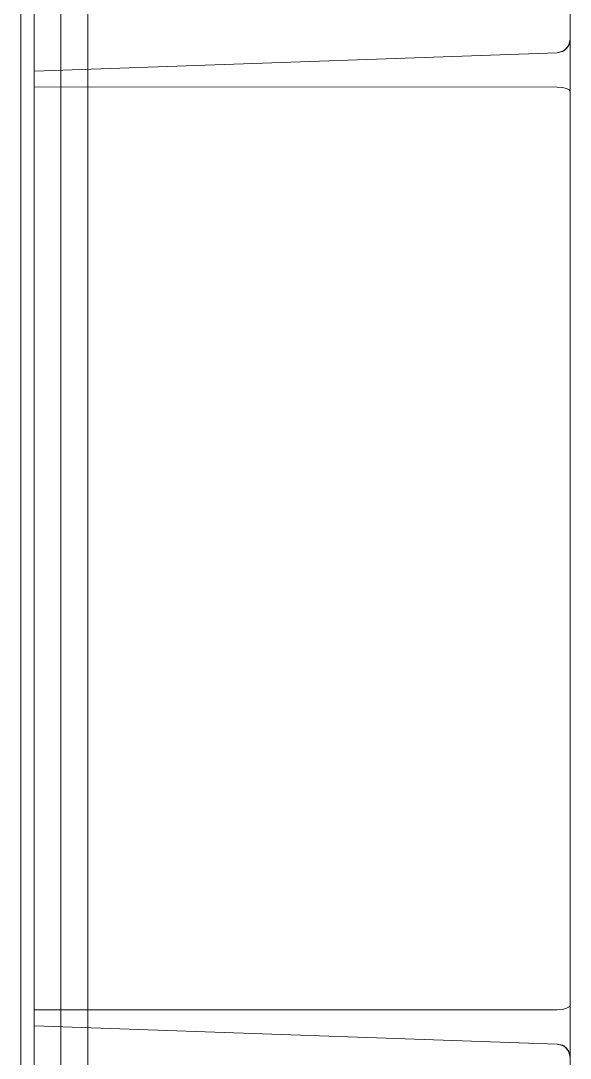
# Model space of a CAD drawing. Header units: millimetres. Extents: x 0 to 1729, y -270 to 583.
# Drawn here: x 1239.84 to 1260.34, y 291.99 to 330.68 of the extents above; entities that cross this region are included whole.
import ezdxf

# ---------------------------------------------------------------- set-up
doc = ezdxf.new("R2010")
doc.units = ezdxf.units.MM
doc.layers.add('OUTLINE', color=7, linetype='Continuous')

msp = doc.modelspace()

# ---------------------------------------------------------------- linework, layer by layer
at = {"layer": 'OUTLINE', "lineweight": 13}
for p, q in [((1260.34, 6), (1260.34, 422)), ((1260.34, 6), (1260.34, 422)), ((1260.34, 6), (1260.34, 422)), ((1260.34, 6), (1260.34, 422)), ((1239.84, 330.34), (1239.84, 338.609)), ((1239.84, 338.609), (1239.84, 330.34)), ((1239.84, 328.565), (1239.84, 338.211)), ((1239.84, 338.211), (1239.84, 328.565)), ((1241.34, 338.536), (1241.34, 328.854)), ((1241.34, 328.597), (1241.34, 338.25)), ((1241.34, 338.25), (1241.34, 328.597)), ((1241.34, 328.206), (1241.34, 336.543)), ((1239.84, 326.385), (1239.84, 336.205)), ((1239.84, 336.205), (1239.84, 326.385)), ((1242.34, 326.144), (1242.34, 335.669)), ((1242.34, 335.669), (1242.34, 326.144)), ((1240.34, 325.927), (1240.34, 335.451)), ((1240.34, 335.451), (1240.34, 325.927)), ((1240.34, 328.331), (1240.34, 334.669)), ((1240.34, 328.331), (1240.34, 334.669)), ((1240.34, 325.316), (1240.34, 334.466)), ((1240.34, 334.466), (1240.34, 325.316)), ((1241.34, 328.44), (1241.34, 334.56)), ((1242.34, 328.331), (1242.34, 334.669)), ((1242.34, 328.331), (1242.34, 334.669)), ((1242.34, 325.316), (1242.34, 334.466)), ((1242.34, 334.466), (1242.34, 325.316)), ((1240.34, 239.358), (1240.34, 333.642)), ((1240.34, 239.358), (1240.34, 333.642)), ((1241.34, 323.826), (1241.34, 333.762)), ((1239.84, 333.033), (1239.84, 326.906)), ((1239.84, 326.906), (1239.84, 333.033)), ((1240.34, 324.19), (1240.34, 332.757)), ((1240.34, 332.757), (1240.34, 324.19)), ((1242.34, 239.958), (1242.34, 333.042)), ((1242.34, 239.958), (1242.34, 333.042)), ((1242.34, 324.19), (1242.34, 332.757)), ((1242.34, 332.757), (1242.34, 324.19)), ((1241.34, 332.411), (1241.34, 323.939)), ((1239.84, 323.844), (1239.84, 332.279)), ((1239.84, 332.279), (1239.84, 323.844)), ((1241.34, 323.861), (1241.34, 332.303)), ((1241.34, 332.303), (1241.34, 323.861)), ((1239.84, 331.5), (1239.84, 325.393)), ((1239.84, 325.393), (1239.84, 331.5)), ((1240.34, 331.5), (1240.34, 324.653)), ((1240.34, 324.653), (1240.34, 331.5)), ((1241.34, 331.5), (1241.34, 325.385)), ((1241.34, 325.388), (1241.34, 331.5)), ((1241.34, 325.385), (1241.34, 331.5)), ((1242.34, 331.5), (1242.34, 324.653)), ((1242.34, 324.653), (1242.34, 331.5)), ((1239.84, 321.801), (1239.84, 330.34)), ((1239.84, 330.34), (1239.84, 321.801)), ((1260.276, 329.738), (1260.1, 329.556)), ((1260.1, 329.556), (1260.276, 329.738)), ((1260.276, 329.738), (1260.1, 329.556)), ((1260.1, 329.556), (1260.276, 329.738)), ((1260.276, 329.738), (1260.1, 329.556)), ((1260.1, 329.556), (1260.276, 329.738)), ((1260.276, 329.738), (1260.1, 329.556)), ((1260.1, 329.556), (1260.276, 329.738)), ((1260.276, 329.738), (1260.1, 329.556)), ((1260.1, 329.556), (1260.276, 329.738)), ((1260.304, 329.797), (1260.202, 329.638)), ((1260.202, 329.638), (1260.304, 329.797)), ((1260.304, 329.797), (1260.202, 329.638)), ((1260.202, 329.638), (1260.304, 329.797)), ((1260.304, 329.797), (1260.202, 329.638)), ((1260.202, 329.638), (1260.304, 329.797)), ((1260.304, 329.797), (1260.202, 329.638)), ((1260.202, 329.638), (1260.304, 329.797)), ((1260.304, 329.797), (1260.202, 329.638)), ((1260.202, 329.638), (1260.304, 329.797)), ((1260.304, 329.797), (1260.202, 329.638)), ((1260.202, 329.638), (1260.304, 329.797)), ((1260.304, 329.797), (1260.202, 329.638)), ((1260.202, 329.638), (1260.304, 329.797)), ((1260.304, 329.797), (1260.202, 329.638)), ((1260.202, 329.638), (1260.304, 329.797)), ((1260.304, 329.797), (1260.202, 329.638)), ((1260.202, 329.638), (1260.304, 329.797)), ((1260.276, 329.738), (1260.202, 329.638)), ((1260.202, 329.638), (1260.276, 329.738)), ((1260.276, 329.738), (1260.202, 329.638)), ((1260.202, 329.638), (1260.276, 329.738)), ((1260.276, 329.738), (1260.202, 329.638)), ((1260.202, 329.638), (1260.276, 329.738)), ((1260.276, 329.738), (1260.202, 329.638)), ((1260.202, 329.638), (1260.276, 329.738)), ((1260.276, 329.738), (1260.202, 329.638)), ((1260.202, 329.638), (1260.276, 329.738)), ((1260.34, 329.983), (1260.276, 329.738)), ((1260.276, 329.738), (1260.34, 329.983)), ((1260.34, 329.983), (1260.276, 329.738)), ((1260.276, 329.738), (1260.34, 329.983)), ((1260.34, 329.983), (1260.276, 329.738)), ((1260.276, 329.738), (1260.34, 329.983)), ((1260.34, 329.983), (1260.276, 329.738)), ((1260.276, 329.738), (1260.34, 329.983)), ((1260.34, 329.983), (1260.276, 329.738)), ((1260.276, 329.738), (1260.34, 329.983)), ((1260.276, 329.738), (1260.304, 329.797)), ((1260.304, 329.797), (1260.276, 329.738)), ((1260.276, 329.738), (1260.304, 329.797)), ((1260.304, 329.797), (1260.276, 329.738)), ((1260.276, 329.738), (1260.304, 329.797)), ((1260.304, 329.797), (1260.276, 329.738)), ((1260.276, 329.738), (1260.304, 329.797)), ((1260.304, 329.797), (1260.276, 329.738)), ((1260.276, 329.738), (1260.304, 329.797)), ((1260.304, 329.797), (1260.276, 329.738)), ((1260.34, 329.983), (1260.304, 329.797)), ((1260.304, 329.797), (1260.34, 329.983)), ((1260.34, 329.983), (1260.304, 329.797)), ((1260.304, 329.797), (1260.34, 329.983)), ((1260.34, 329.983), (1260.304, 329.797)), ((1260.304, 329.797), (1260.34, 329.983)), ((1260.34, 329.983), (1260.304, 329.797)), ((1260.304, 329.797), (1260.34, 329.983)), ((1260.34, 329.983), (1260.304, 329.797)), ((1260.304, 329.797), (1260.34, 329.983)), ((1260.34, 329.983), (1260.304, 329.797)), ((1260.304, 329.797), (1260.34, 329.983)), ((1260.34, 329.983), (1260.304, 329.797)), ((1260.304, 329.797), (1260.34, 329.983)), ((1260.34, 329.983), (1260.304, 329.797)), ((1260.304, 329.797), (1260.34, 329.983)), ((1260.34, 329.983), (1260.304, 329.797)), ((1260.304, 329.797), (1260.34, 329.983)), ((1260.34, 329.983), (1260.34, 329.487)), ((1260.34, 329.487), (1260.34, 329.983)), ((1260.34, 329.983), (1260.34, 329.487)), ((1260.34, 329.487), (1260.34, 329.983)), ((1260.34, 329.983), (1260.34, 329.487)), ((1260.34, 329.487), (1260.34, 329.983)), ((1260.34, 329.983), (1260.34, 329.487)), ((1260.34, 329.487), (1260.34, 329.983)), ((1260.34, 329.983), (1260.34, 329.487)), ((1260.34, 329.487), (1260.34, 329.983)), ((1260.34, 329.983), (1260.34, 329.487)), ((1260.34, 329.487), (1260.34, 329.983)), ((1260.34, 329.983), (1260.34, 329.487)), ((1260.34, 329.487), (1260.34, 329.983)), ((1260.34, 329.983), (1260.34, 329.487)), ((1260.34, 329.487), (1260.34, 329.983)), ((1260.34, 329.983), (1260.34, 329.487)), ((1260.34, 329.487), (1260.34, 329.983)), ((1259.857, 329.483), (1240.34, 328.802)), ((1240.34, 328.802), (1259.857, 329.483)), ((1259.857, 329.483), (1240.34, 328.802)), ((1240.34, 328.802), (1259.857, 329.483)), ((1259.857, 329.483), (1240.34, 328.802)), ((1240.34, 328.802), (1259.857, 329.483)), ((1259.857, 329.483), (1240.34, 328.802)), ((1240.34, 328.802), (1259.857, 329.483)), ((1259.857, 329.483), (1240.34, 328.802)), ((1240.34, 328.802), (1259.857, 329.483)), ((1259.857, 329.483), (1240.34, 328.802)), ((1240.34, 328.802), (1259.857, 329.483)), ((1259.857, 329.483), (1240.34, 328.802)), ((1240.34, 328.802), (1259.857, 329.483)), ((1259.857, 329.483), (1240.34, 328.802)), ((1240.34, 328.802), (1259.857, 329.483)), ((1259.857, 329.483), (1240.34, 328.802)), ((1240.34, 328.802), (1259.857, 329.483)), ((1260.1, 329.556), (1259.857, 329.483)), ((1259.857, 329.483), (1260.1, 329.556)), ((1260.1, 329.556), (1259.857, 329.483)), ((1259.857, 329.483), (1260.1, 329.556)), ((1260.1, 329.556), (1259.857, 329.483)), ((1259.857, 329.483), (1260.1, 329.556)), ((1260.1, 329.556), (1259.857, 329.483)), ((1259.857, 329.483), (1260.1, 329.556)), ((1260.1, 329.556), (1259.857, 329.483)), ((1259.857, 329.483), (1260.1, 329.556)), ((1260.047, 329.528), (1259.857, 329.483)), ((1259.857, 329.483), (1260.047, 329.528)), ((1260.047, 329.528), (1259.857, 329.483)), ((1259.857, 329.483), (1260.047, 329.528)), ((1260.047, 329.528), (1259.857, 329.483)), ((1259.857, 329.483), (1260.047, 329.528)), ((1260.047, 329.528), (1259.857, 329.483)), ((1259.857, 329.483), (1260.047, 329.528)), ((1260.047, 329.528), (1259.857, 329.483)), ((1259.857, 329.483), (1260.047, 329.528)), ((1260.047, 329.528), (1259.857, 329.483)), ((1259.857, 329.483), (1260.047, 329.528)), ((1260.047, 329.528), (1259.857, 329.483)), ((1259.857, 329.483), (1260.047, 329.528)), ((1260.047, 329.528), (1259.857, 329.483)), ((1259.857, 329.483), (1260.047, 329.528)), ((1260.047, 329.528), (1259.857, 329.483)), ((1259.857, 329.483), (1260.047, 329.528)), ((1260.202, 329.638), (1260.047, 329.528)), ((1260.047, 329.528), (1260.202, 329.638)), ((1260.202, 329.638), (1260.047, 329.528)), ((1260.047, 329.528), (1260.202, 329.638)), ((1260.202, 329.638), (1260.047, 329.528)), ((1260.047, 329.528), (1260.202, 329.638)), ((1260.202, 329.638), (1260.047, 329.528)), ((1260.047, 329.528), (1260.202, 329.638)), ((1260.202, 329.638), (1260.047, 329.528)), ((1260.047, 329.528), (1260.202, 329.638)), ((1260.202, 329.638), (1260.047, 329.528)), ((1260.047, 329.528), (1260.202, 329.638)), ((1260.202, 329.638), (1260.047, 329.528)), ((1260.047, 329.528), (1260.202, 329.638)), ((1260.202, 329.638), (1260.047, 329.528)), ((1260.047, 329.528), (1260.202, 329.638)), ((1260.202, 329.638), (1260.047, 329.528)), ((1260.047, 329.528), (1260.202, 329.638)), ((1260.1, 329.556), (1260.047, 329.528)), ((1260.047, 329.528), (1260.1, 329.556)), ((1260.1, 329.556), (1260.047, 329.528)), ((1260.047, 329.528), (1260.1, 329.556)), ((1260.1, 329.556), (1260.047, 329.528)), ((1260.047, 329.528), (1260.1, 329.556)), ((1260.1, 329.556), (1260.047, 329.528)), ((1260.047, 329.528), (1260.1, 329.556)), ((1260.1, 329.556), (1260.047, 329.528)), ((1260.047, 329.528), (1260.1, 329.556)), ((1260.1, 329.556), (1260.202, 329.638)), ((1260.202, 329.638), (1260.1, 329.556)), ((1260.1, 329.556), (1260.202, 329.638)), ((1260.202, 329.638), (1260.1, 329.556)), ((1260.1, 329.556), (1260.202, 329.638)), ((1260.202, 329.638), (1260.1, 329.556)), ((1260.1, 329.556), (1260.202, 329.638)), ((1260.202, 329.638), (1260.1, 329.556)), ((1260.1, 329.556), (1260.202, 329.638)), ((1260.202, 329.638), (1260.1, 329.556)), ((1260.34, 329.487), (1260.34, 328.732)), ((1260.34, 328.732), (1260.34, 329.487)), ((1260.34, 329.487), (1260.34, 328.732)), ((1260.34, 328.732), (1260.34, 329.487)), ((1260.34, 329.487), (1260.34, 328.732)), ((1260.34, 328.732), (1260.34, 329.487)), ((1260.34, 329.487), (1260.34, 328.732)), ((1260.34, 328.732), (1260.34, 329.487)), ((1260.34, 329.487), (1260.34, 328.732)), ((1260.34, 328.732), (1260.34, 329.487)), ((1260.34, 329.487), (1260.34, 328.732)), ((1260.34, 328.732), (1260.34, 329.487)), ((1260.34, 329.487), (1260.34, 328.732)), ((1260.34, 328.732), (1260.34, 329.487)), ((1260.34, 329.487), (1260.34, 328.732)), ((1260.34, 328.732), (1260.34, 329.487)), ((1260.34, 329.487), (1260.34, 328.732)), ((1260.34, 328.732), (1260.34, 329.487)), ((1239.84, 318.459), (1239.84, 328.565)), ((1239.84, 328.565), (1239.84, 318.459)), ((1240.34, 328.668), (1240.34, 328.802)), ((1240.34, 328.802), (1240.34, 328.802)), ((1240.34, 328.802), (1240.34, 328.586)), ((1240.34, 328.586), (1240.34, 328.802)), ((1240.34, 328.802), (1240.34, 328.802)), ((1240.34, 328.802), (1240.34, 328.668)), ((1240.34, 328.668), (1240.34, 328.802)), ((1240.34, 328.802), (1240.34, 328.802)), ((1240.34, 328.802), (1240.34, 328.586)), ((1240.34, 328.586), (1240.34, 328.802)), ((1240.34, 328.802), (1240.34, 328.802)), ((1240.34, 328.802), (1240.34, 328.586)), ((1240.34, 328.586), (1240.34, 328.802)), ((1240.34, 328.802), (1240.34, 328.802)), ((1240.34, 328.802), (1240.34, 328.586)), ((1240.34, 328.586), (1240.34, 328.802)), ((1240.34, 328.802), (1240.34, 328.802)), ((1240.34, 328.802), (1240.34, 328.668)), ((1240.34, 328.668), (1240.34, 328.802)), ((1240.34, 328.802), (1240.34, 328.802)), ((1240.34, 328.802), (1240.34, 328.586)), ((1240.34, 328.586), (1240.34, 328.802)), ((1240.34, 328.802), (1240.34, 328.802)), ((1240.34, 328.802), (1240.34, 328.668)), ((1240.34, 328.668), (1240.34, 328.802)), ((1240.34, 328.802), (1240.34, 328.802)), ((1240.34, 328.802), (1240.34, 328.586)), ((1240.34, 328.586), (1240.34, 328.802)), ((1240.34, 328.802), (1240.34, 328.802)), ((1240.34, 328.802), (1240.34, 328.586)), ((1240.34, 328.586), (1240.34, 328.802)), ((1240.34, 328.802), (1240.34, 328.802)), ((1240.34, 328.802), (1240.34, 328.586)), ((1240.34, 328.586), (1240.34, 328.802)), ((1240.34, 328.802), (1240.34, 328.802)), ((1240.34, 328.802), (1240.34, 328.668)), ((1240.34, 328.668), (1240.34, 328.802)), ((1240.34, 328.802), (1240.34, 328.802)), ((1240.34, 328.802), (1240.34, 328.586)), ((1240.34, 328.586), (1240.34, 328.802)), ((1240.34, 328.802), (1240.34, 328.802)), ((1240.34, 328.802), (1240.34, 328.668)), ((1240.34, 328.304), (1240.34, 328.668)), ((1240.34, 328.668), (1240.34, 328.304)), ((1240.34, 328.304), (1240.34, 328.668)), ((1240.34, 328.668), (1240.34, 328.304)), ((1240.34, 328.304), (1240.34, 328.668)), ((1240.34, 328.668), (1240.34, 328.304)), ((1240.34, 328.304), (1240.34, 328.668)), ((1240.34, 328.668), (1240.34, 328.304)), ((1240.34, 328.304), (1240.34, 328.668)), ((1240.34, 328.668), (1240.34, 328.304)), ((1240.34, 328.586), (1240.34, 328.389)), ((1240.34, 328.389), (1240.34, 328.586)), ((1240.34, 328.586), (1240.34, 328.389)), ((1240.34, 328.389), (1240.34, 328.586)), ((1240.34, 328.586), (1240.34, 328.389)), ((1240.34, 328.389), (1240.34, 328.586)), ((1240.34, 328.586), (1240.34, 328.389)), ((1240.34, 328.389), (1240.34, 328.586)), ((1240.34, 328.586), (1240.34, 328.389)), ((1240.34, 328.389), (1240.34, 328.586)), ((1240.34, 328.586), (1240.34, 328.389)), ((1240.34, 328.389), (1240.34, 328.586)), ((1240.34, 328.586), (1240.34, 328.389)), ((1240.34, 328.389), (1240.34, 328.586)), ((1240.34, 328.586), (1240.34, 328.389)), ((1240.34, 328.389), (1240.34, 328.586)), ((1240.34, 328.586), (1240.34, 328.389)), ((1240.34, 328.389), (1240.34, 328.586)), ((1241.34, 328.854), (1241.34, 318.693)), ((1241.34, 318.483), (1241.34, 328.597)), ((1241.34, 328.597), (1241.34, 318.483)), ((1260.34, 328.732), (1260.34, 328.215)), ((1260.34, 328.215), (1260.34, 328.732)), ((1260.34, 328.732), (1260.34, 328.215)), ((1260.34, 328.215), (1260.34, 328.732)), ((1260.34, 328.732), (1260.34, 328.215)), ((1260.34, 328.215), (1260.34, 328.732)), ((1260.34, 328.732), (1260.34, 328.215)), ((1260.34, 328.215), (1260.34, 328.732)), ((1260.34, 328.732), (1260.34, 328.215)), ((1260.34, 328.215), (1260.34, 328.732)), ((1260.34, 328.732), (1260.34, 328.215)), ((1260.34, 328.215), (1260.34, 328.732)), ((1260.34, 328.732), (1260.34, 328.215)), ((1260.34, 328.215), (1260.34, 328.732)), ((1260.34, 328.732), (1260.34, 328.215)), ((1260.34, 328.215), (1260.34, 328.732)), ((1260.34, 328.732), (1260.34, 328.215)), ((1260.34, 328.215), (1260.34, 328.732)), ((1240.34, 328.389), (1240.34, 328.212)), ((1240.34, 328.212), (1240.34, 328.389)), ((1240.34, 328.389), (1240.34, 328.212)), ((1240.34, 328.212), (1240.34, 328.389)), ((1240.34, 328.389), (1240.34, 328.212)), ((1240.34, 328.212), (1240.34, 328.389)), ((1240.34, 328.389), (1240.34, 328.212)), ((1240.34, 328.212), (1240.34, 328.389)), ((1240.34, 328.389), (1240.34, 328.212)), ((1240.34, 328.212), (1240.34, 328.389)), ((1240.34, 328.389), (1240.34, 328.212)), ((1240.34, 328.212), (1240.34, 328.389)), ((1240.34, 328.389), (1240.34, 328.212)), ((1240.34, 328.212), (1240.34, 328.389)), ((1240.34, 328.389), (1240.34, 328.212)), ((1240.34, 328.212), (1240.34, 328.389)), ((1240.34, 328.389), (1240.34, 328.212)), ((1240.34, 328.212), (1240.34, 328.389)), ((1240.34, 328.331), (1240.34, 322.036)), ((1240.34, 322.036), (1240.34, 328.331)), ((1240.34, 327.806), (1240.34, 328.304)), ((1240.34, 328.304), (1240.34, 327.806)), ((1240.34, 327.806), (1240.34, 328.304)), ((1240.34, 328.304), (1240.34, 327.806)), ((1240.34, 327.806), (1240.34, 328.304)), ((1240.34, 328.304), (1240.34, 327.806)), ((1240.34, 327.806), (1240.34, 328.304)), ((1240.34, 328.304), (1240.34, 327.806)), ((1240.34, 327.806), (1240.34, 328.304)), ((1240.34, 328.304), (1240.34, 327.806)), ((1240.34, 293.788), (1240.34, 328.212)), ((1240.34, 328.212), (1259.857, 328.207)), ((1259.857, 328.207), (1240.34, 328.212)), ((1240.34, 293.788), (1240.34, 328.212)), ((1240.34, 293.788), (1240.34, 328.212)), ((1240.34, 328.212), (1259.857, 328.207)), ((1259.857, 328.207), (1240.34, 328.212)), ((1240.34, 293.788), (1240.34, 328.212)), ((1240.34, 293.788), (1240.34, 328.212)), ((1240.34, 328.212), (1259.857, 328.207)), ((1259.857, 328.207), (1240.34, 328.212)), ((1240.34, 293.788), (1240.34, 328.212)), ((1240.34, 293.788), (1240.34, 328.212)), ((1240.34, 328.212), (1259.857, 328.207)), ((1259.857, 328.207), (1240.34, 328.212)), ((1240.34, 293.788), (1240.34, 328.212)), ((1240.34, 293.788), (1240.34, 328.212)), ((1240.34, 328.212), (1259.857, 328.207)), ((1259.857, 328.207), (1240.34, 328.212)), ((1240.34, 293.788), (1240.34, 328.212)), ((1240.34, 293.788), (1240.34, 328.212)), ((1240.34, 328.212), (1259.857, 328.207)), ((1259.857, 328.207), (1240.34, 328.212)), ((1240.34, 293.788), (1240.34, 328.212)), ((1240.34, 293.788), (1240.34, 328.212)), ((1240.34, 328.212), (1259.857, 328.207)), ((1259.857, 328.207), (1240.34, 328.212)), ((1240.34, 293.788), (1240.34, 328.212)), ((1240.34, 293.788), (1240.34, 328.212)), ((1240.34, 328.212), (1259.857, 328.207)), ((1259.857, 328.207), (1240.34, 328.212)), ((1240.34, 293.788), (1240.34, 328.212)), ((1240.34, 293.788), (1240.34, 328.212)), ((1240.34, 328.212), (1259.857, 328.207)), ((1259.857, 328.207), (1240.34, 328.212)), ((1240.34, 293.788), (1240.34, 328.212)), ((1241.34, 328.44), (1241.34, 322.354)), ((1241.34, 319.623), (1241.34, 328.206)), ((1242.34, 328.331), (1242.34, 322.036)), ((1242.34, 322.036), (1242.34, 328.331)), ((1259.857, 328.207), (1260.047, 328.191)), ((1260.047, 328.191), (1259.857, 328.207)), ((1259.857, 328.207), (1260.047, 328.191)), ((1260.047, 328.191), (1259.857, 328.207)), ((1259.857, 328.207), (1260.047, 328.191)), ((1260.047, 328.191), (1259.857, 328.207)), ((1259.857, 328.207), (1260.047, 328.191)), ((1260.047, 328.191), (1259.857, 328.207)), ((1259.857, 328.207), (1260.047, 328.191)), ((1260.047, 328.191), (1259.857, 328.207)), ((1259.857, 328.207), (1260.047, 328.191)), ((1260.047, 328.191), (1259.857, 328.207)), ((1259.857, 328.207), (1260.047, 328.191)), ((1260.047, 328.191), (1259.857, 328.207)), ((1259.857, 328.207), (1260.047, 328.191)), ((1260.047, 328.191), (1259.857, 328.207)), ((1259.857, 328.207), (1260.047, 328.191)), ((1260.047, 328.191), (1259.857, 328.207)), ((1260.047, 328.191), (1260.202, 328.151)), ((1260.202, 328.151), (1260.047, 328.191)), ((1260.047, 328.191), (1260.202, 328.151)), ((1260.202, 328.151), (1260.047, 328.191)), ((1260.047, 328.191), (1260.202, 328.151)), ((1260.202, 328.151), (1260.047, 328.191)), ((1260.047, 328.191), (1260.202, 328.151)), ((1260.202, 328.151), (1260.047, 328.191)), ((1260.047, 328.191), (1260.202, 328.151)), ((1260.202, 328.151), (1260.047, 328.191)), ((1260.047, 328.191), (1260.202, 328.151)), ((1260.202, 328.151), (1260.047, 328.191)), ((1260.047, 328.191), (1260.202, 328.151)), ((1260.202, 328.151), (1260.047, 328.191)), ((1260.047, 328.191), (1260.202, 328.151)), ((1260.202, 328.151), (1260.047, 328.191)), ((1260.047, 328.191), (1260.202, 328.151)), ((1260.202, 328.151), (1260.047, 328.191)), ((1260.202, 328.151), (1260.304, 328.1)), ((1260.304, 328.1), (1260.202, 328.151)), ((1260.202, 328.151), (1260.304, 328.1)), ((1260.304, 328.1), (1260.202, 328.151)), ((1260.202, 328.151), (1260.304, 328.1)), ((1260.304, 328.1), (1260.202, 328.151)), ((1260.202, 328.151), (1260.304, 328.1)), ((1260.304, 328.1), (1260.202, 328.151)), ((1260.202, 328.151), (1260.304, 328.1)), ((1260.304, 328.1), (1260.202, 328.151)), ((1260.202, 328.151), (1260.304, 328.1)), ((1260.304, 328.1), (1260.202, 328.151)), ((1260.202, 328.151), (1260.304, 328.1)), ((1260.304, 328.1), (1260.202, 328.151)), ((1260.202, 328.151), (1260.304, 328.1)), ((1260.304, 328.1), (1260.202, 328.151)), ((1260.202, 328.151), (1260.304, 328.1)), ((1260.304, 328.1), (1260.202, 328.151)), ((1260.34, 328.215), (1260.34, 328.054)), ((1260.34, 328.054), (1260.34, 328.215)), ((1260.34, 328.215), (1260.34, 328.054)), ((1260.34, 328.054), (1260.34, 328.215)), ((1260.34, 328.215), (1260.34, 328.054)), ((1260.34, 328.054), (1260.34, 328.215)), ((1260.34, 328.215), (1260.34, 328.054)), ((1260.34, 328.054), (1260.34, 328.215)), ((1260.34, 328.215), (1260.34, 328.054)), ((1260.34, 328.054), (1260.34, 328.215)), ((1260.34, 328.215), (1260.34, 328.054)), ((1260.34, 328.054), (1260.34, 328.215)), ((1260.34, 328.215), (1260.34, 328.054)), ((1260.34, 328.054), (1260.34, 328.215)), ((1260.34, 328.215), (1260.34, 328.054)), ((1260.34, 328.054), (1260.34, 328.215)), ((1260.34, 328.215), (1260.34, 328.054)), ((1260.34, 328.054), (1260.34, 328.215)), ((1240.34, 294.194), (1240.34, 327.806)), ((1240.34, 294.194), (1240.34, 327.806)), ((1240.34, 294.194), (1240.34, 327.806)), ((1240.34, 294.194), (1240.34, 327.806)), ((1240.34, 294.194), (1240.34, 327.806)), ((1240.34, 294.194), (1240.34, 327.806)), ((1240.34, 294.194), (1240.34, 327.806)), ((1240.34, 294.194), (1240.34, 327.806)), ((1240.34, 294.194), (1240.34, 327.806)), ((1240.34, 294.194), (1240.34, 327.806)), ((1260.304, 328.1), (1260.34, 328.054)), ((1260.34, 328.054), (1260.304, 328.1)), ((1260.304, 328.1), (1260.34, 328.054)), ((1260.34, 328.054), (1260.304, 328.1)), ((1260.304, 328.1), (1260.34, 328.054)), ((1260.34, 328.054), (1260.304, 328.1)), ((1260.304, 328.1), (1260.34, 328.054)), ((1260.34, 328.054), (1260.304, 328.1)), ((1260.304, 328.1), (1260.34, 328.054)), ((1260.34, 328.054), (1260.304, 328.1)), ((1260.304, 328.1), (1260.34, 328.054)), ((1260.34, 328.054), (1260.304, 328.1)), ((1260.304, 328.1), (1260.34, 328.054)), ((1260.34, 328.054), (1260.304, 328.1)), ((1260.304, 328.1), (1260.34, 328.054)), ((1260.34, 328.054), (1260.304, 328.1)), ((1260.304, 328.1), (1260.34, 328.054)), ((1260.34, 328.054), (1260.304, 328.1)), ((1239.84, 326.906), (1239.84, 320.831)), ((1239.84, 320.831), (1239.84, 326.906)), ((1239.84, 316.114), (1239.84, 326.385)), ((1239.84, 326.385), (1239.84, 316.114)), ((1240.34, 315.951), (1240.34, 325.927)), ((1240.34, 325.927), (1240.34, 315.951)), ((1242.34, 316.166), (1242.34, 326.144)), ((1242.34, 326.144), (1242.34, 316.166)), ((1239.84, 325.393), (1239.84, 319.354)), ((1239.84, 319.354), (1239.84, 325.393)), ((1240.34, 315.96), (1240.34, 325.316)), ((1240.34, 325.316), (1240.34, 315.96)), ((1241.34, 319.346), (1241.34, 325.388)), ((1241.34, 325.385), (1241.34, 319.337)), ((1241.34, 319.337), (1241.34, 325.385)), ((1242.34, 315.96), (1242.34, 325.316)), ((1242.34, 325.316), (1242.34, 315.96)), ((1240.34, 324.653), (1240.34, 317.882)), ((1240.34, 317.882), (1240.34, 324.653)), ((1242.34, 324.653), (1242.34, 317.882)), ((1242.34, 317.882), (1242.34, 324.653)), ((1240.34, 315.401), (1240.34, 324.19)), ((1240.34, 324.19), (1240.34, 315.401)), ((1241.34, 323.939), (1241.34, 315.269)), ((1241.34, 315.228), (1241.34, 323.861)), ((1241.34, 323.861), (1241.34, 315.228)), ((1242.34, 315.401), (1242.34, 324.19)), ((1242.34, 324.19), (1242.34, 315.401)), ((1239.84, 315.22), (1239.84, 323.844)), ((1239.84, 323.844), (1239.84, 315.22)), ((1241.34, 313.468), (1241.34, 323.826)), ((1241.34, 322.354), (1241.34, 316.372)), ((1240.34, 322.036), (1240.34, 315.869)), ((1240.34, 315.869), (1240.34, 322.036)), ((1242.34, 322.036), (1242.34, 315.869)), ((1242.34, 315.869), (1242.34, 322.036)), ((1239.84, 313.089), (1239.84, 321.801)), ((1239.84, 321.801), (1239.84, 313.089)), ((1239.84, 320.831), (1239.84, 314.878)), ((1239.84, 314.878), (1239.84, 320.831)), ((1241.34, 310.891), (1241.34, 319.623)), ((1239.84, 319.354), (1239.84, 313.447)), ((1239.84, 313.447), (1239.84, 319.354)), ((1241.34, 313.441), (1241.34, 319.346)), ((1241.34, 319.337), (1241.34, 313.423)), ((1241.34, 313.423), (1241.34, 319.337)), ((1239.84, 308.003), (1239.84, 318.459)), ((1239.84, 318.459), (1239.84, 308.003)), ((1241.34, 318.693), (1241.34, 308.167)), ((1241.34, 308.019), (1241.34, 318.483)), ((1241.34, 318.483), (1241.34, 308.019)), ((1240.34, 317.882), (1240.34, 311.259)), ((1240.34, 311.259), (1240.34, 317.882)), ((1242.34, 317.882), (1242.34, 311.259)), ((1242.34, 311.259), (1242.34, 317.882)), ((1241.34, 316.372), (1241.34, 310.561)), ((1242.34, 305.847), (1242.34, 316.166)), ((1242.34, 316.166), (1242.34, 305.847)), ((1239.84, 305.507), (1239.84, 316.114)), ((1239.84, 316.114), (1239.84, 305.507)), ((1240.34, 306.5), (1240.34, 315.96)), ((1240.34, 315.96), (1240.34, 306.5)), ((1240.34, 305.64), (1240.34, 315.951)), ((1240.34, 315.951), (1240.34, 305.64)), ((1240.34, 315.869), (1240.34, 309.914)), ((1240.34, 309.914), (1240.34, 315.869)), ((1242.34, 306.5), (1242.34, 315.96)), ((1242.34, 315.96), (1242.34, 306.5)), ((1242.34, 315.869), (1242.34, 309.914)), ((1242.34, 309.914), (1242.34, 315.869)), ((1240.34, 306.5), (1240.34, 315.401)), ((1240.34, 315.401), (1240.34, 306.5)), ((1242.34, 306.5), (1242.34, 315.401)), ((1242.34, 315.401), (1242.34, 306.5)), ((1239.84, 306.5), (1239.84, 315.22)), ((1239.84, 315.22), (1239.84, 306.5)), ((1241.34, 315.269), (1241.34, 306.5)), ((1241.34, 306.5), (1241.34, 315.228)), ((1241.34, 315.228), (1241.34, 306.5)), ((1239.84, 314.878), (1239.84, 309.112)), ((1239.84, 309.112), (1239.84, 314.878)), ((1239.84, 313.447), (1239.84, 307.738)), ((1239.84, 307.738), (1239.84, 313.447)), ((1241.34, 302.804), (1241.34, 313.468)), ((1241.34, 307.74), (1241.34, 313.441)), ((1241.34, 313.423), (1241.34, 307.706)), ((1241.34, 307.706), (1241.34, 313.423)), ((1239.84, 304.302), (1239.84, 313.089)), ((1239.84, 313.089), (1239.84, 304.302)), ((1240.34, 311.259), (1240.34, 304.859)), ((1240.34, 304.859), (1240.34, 311.259)), ((1242.34, 311.259), (1242.34, 304.859)), ((1242.34, 304.859), (1242.34, 311.259)), ((1241.34, 302.109), (1241.34, 310.891)), ((1241.34, 310.561), (1241.34, 304.987)), ((1240.34, 309.914), (1240.34, 304.25)), ((1240.34, 304.25), (1240.34, 309.914)), ((1242.34, 309.914), (1242.34, 304.25)), ((1242.34, 304.25), (1242.34, 309.914)), ((1239.84, 309.112), (1239.84, 303.6)), ((1239.84, 303.6), (1239.84, 309.112)), ((1239.84, 297.31), (1239.84, 308.003)), ((1239.84, 308.003), (1239.84, 297.31)), ((1241.34, 308.167), (1241.34, 297.395)), ((1241.34, 297.319), (1241.34, 308.019)), ((1241.34, 308.019), (1241.34, 297.319)), ((1239.84, 307.738), (1239.84, 302.289)), ((1239.84, 302.289), (1239.84, 307.738)), ((1241.34, 302.309), (1241.34, 307.74)), ((1241.34, 307.706), (1241.34, 302.25)), ((1241.34, 302.25), (1241.34, 307.706)), ((1239.84, 306.5), (1239.84, 297.78)), ((1239.84, 297.78), (1239.84, 306.5)), ((1240.34, 306.5), (1240.34, 297.04)), ((1240.34, 306.5), (1240.34, 297.599)), ((1240.34, 297.599), (1240.34, 306.5)), ((1240.34, 297.04), (1240.34, 306.5)), ((1241.34, 306.5), (1241.34, 297.772)), ((1241.34, 297.731), (1241.34, 306.5)), ((1241.34, 297.772), (1241.34, 306.5)), ((1242.34, 306.5), (1242.34, 297.04)), ((1242.34, 306.5), (1242.34, 297.599)), ((1242.34, 297.599), (1242.34, 306.5)), ((1242.34, 297.04), (1242.34, 306.5)), ((1242.34, 295.307), (1242.34, 305.847)), ((1242.34, 305.847), (1242.34, 295.307)), ((1239.84, 294.684), (1239.84, 305.507)), ((1239.84, 305.507), (1239.84, 294.684)), ((1240.34, 295.109), (1240.34, 305.64)), ((1240.34, 305.64), (1240.34, 295.109)), ((1241.34, 304.987), (1241.34, 299.714)), ((1240.34, 304.859), (1240.34, 298.75)), ((1240.34, 298.75), (1240.34, 304.859)), ((1242.34, 304.859), (1242.34, 298.75)), ((1242.34, 298.75), (1242.34, 304.859)), ((1239.84, 304.302), (1239.84, 295.54)), ((1239.84, 295.54), (1239.84, 304.302)), ((1240.34, 304.25), (1240.34, 298.955)), ((1240.34, 298.955), (1240.34, 304.25)), ((1242.34, 304.25), (1242.34, 298.955)), ((1242.34, 298.955), (1242.34, 304.25)), ((1239.84, 303.6), (1239.84, 298.405)), ((1239.84, 298.405), (1239.84, 303.6)), ((1241.34, 291.955), (1241.34, 302.804)), ((1239.84, 302.289), (1239.84, 297.161)), ((1239.84, 297.161), (1239.84, 302.289)), ((1241.34, 297.209), (1241.34, 302.309)), ((1241.34, 302.25), (1241.34, 297.115)), ((1241.34, 297.115), (1241.34, 302.25)), ((1241.34, 302.109), (1241.34, 293.377)), ((1241.34, 299.714), (1241.34, 294.801)), ((1240.34, 298.955), (1240.34, 294.1)), ((1240.34, 294.1), (1240.34, 298.955)), ((1240.34, 298.75), (1240.34, 293)), ((1240.34, 293), (1240.34, 298.75)), ((1242.34, 298.955), (1242.34, 294.1)), ((1242.34, 294.1), (1242.34, 298.955)), ((1242.34, 298.75), (1242.34, 293)), ((1242.34, 293), (1242.34, 298.75)), ((1239.84, 298.405), (1239.84, 293.584)), ((1239.84, 293.584), (1239.84, 298.405)), ((1239.84, 297.78), (1239.84, 289.156)), ((1239.84, 289.156), (1239.84, 297.78)), ((1240.34, 297.599), (1240.34, 288.81)), ((1240.34, 288.81), (1240.34, 297.599)), ((1241.34, 297.772), (1241.34, 289.139)), ((1241.34, 289.139), (1241.34, 297.772)), ((1241.34, 289.061), (1241.34, 297.731)), ((1242.34, 297.599), (1242.34, 288.81)), ((1242.34, 288.81), (1242.34, 297.599)), ((1239.84, 286.5), (1239.84, 297.31)), ((1239.84, 297.31), (1239.84, 286.5)), ((1239.84, 297.161), (1239.84, 292.408)), ((1239.84, 292.408), (1239.84, 297.161)), ((1241.34, 297.395), (1241.34, 286.5)), ((1241.34, 286.5), (1241.34, 297.319)), ((1241.34, 297.319), (1241.34, 286.5)), ((1241.34, 292.497), (1241.34, 297.209)), ((1240.34, 297.04), (1240.34, 287.684)), ((1240.34, 287.684), (1240.34, 297.04)), ((1241.34, 297.115), (1241.34, 292.356)), ((1241.34, 292.356), (1241.34, 297.115)), ((1242.34, 297.04), (1242.34, 287.684)), ((1242.34, 287.684), (1242.34, 297.04)), ((1239.84, 295.54), (1239.84, 286.902)), ((1239.84, 286.902), (1239.84, 295.54)), ((1242.34, 284.667), (1242.34, 295.307)), ((1242.34, 295.307), (1242.34, 284.667)), ((1240.34, 284.48), (1240.34, 295.109)), ((1240.34, 295.109), (1240.34, 284.48)), ((1239.84, 283.769), (1239.84, 294.684)), ((1239.84, 294.684), (1239.84, 283.769)), ((1241.34, 294.801), (1241.34, 290.304)), ((1240.34, 294.194), (1240.34, 293.696)), ((1240.34, 293.696), (1240.34, 294.194)), ((1240.34, 294.194), (1240.34, 293.696)), ((1240.34, 293.696), (1240.34, 294.194)), ((1240.34, 294.194), (1240.34, 293.696)), ((1240.34, 293.696), (1240.34, 294.194)), ((1240.34, 294.194), (1240.34, 293.696)), ((1240.34, 293.696), (1240.34, 294.194)), ((1240.34, 294.194), (1240.34, 293.696)), ((1240.34, 293.696), (1240.34, 294.194)), ((1240.34, 294.1), (1240.34, 289.751)), ((1240.34, 289.751), (1240.34, 294.1)), ((1242.34, 294.1), (1242.34, 289.751)), ((1242.34, 289.751), (1242.34, 294.1)), ((1240.34, 293.788), (1259.857, 293.793)), ((1259.857, 293.793), (1240.34, 293.788)), ((1240.34, 293.788), (1259.857, 293.793)), ((1259.857, 293.793), (1240.34, 293.788)), ((1240.34, 293.788), (1259.857, 293.793)), ((1259.857, 293.793), (1240.34, 293.788)), ((1240.34, 293.788), (1259.857, 293.793)), ((1259.857, 293.793), (1240.34, 293.788)), ((1240.34, 293.788), (1259.857, 293.793)), ((1259.857, 293.793), (1240.34, 293.788)), ((1240.34, 293.788), (1259.857, 293.793)), ((1259.857, 293.793), (1240.34, 293.788)), ((1240.34, 293.788), (1259.857, 293.793)), ((1259.857, 293.793), (1240.34, 293.788)), ((1240.34, 293.788), (1259.857, 293.793)), ((1259.857, 293.793), (1240.34, 293.788)), ((1240.34, 293.788), (1259.857, 293.793)), ((1259.857, 293.793), (1240.34, 293.788)), ((1240.34, 293.611), (1240.34, 293.788)), ((1240.34, 293.788), (1240.34, 293.611)), ((1240.34, 293.611), (1240.34, 293.788)), ((1240.34, 293.788), (1240.34, 293.611)), ((1240.34, 293.611), (1240.34, 293.788)), ((1240.34, 293.788), (1240.34, 293.611)), ((1240.34, 293.611), (1240.34, 293.788)), ((1240.34, 293.788), (1240.34, 293.611)), ((1240.34, 293.611), (1240.34, 293.788)), ((1240.34, 293.788), (1240.34, 293.611)), ((1240.34, 293.611), (1240.34, 293.788)), ((1240.34, 293.788), (1240.34, 293.611)), ((1240.34, 293.611), (1240.34, 293.788)), ((1240.34, 293.788), (1240.34, 293.611)), ((1240.34, 293.611), (1240.34, 293.788)), ((1240.34, 293.788), (1240.34, 293.611)), ((1240.34, 293.611), (1240.34, 293.788)), ((1240.34, 293.788), (1240.34, 293.611)), ((1240.34, 293.696), (1240.34, 293.332)), ((1240.34, 293.332), (1240.34, 293.696)), ((1240.34, 293.696), (1240.34, 293.332)), ((1240.34, 293.332), (1240.34, 293.696)), ((1240.34, 293.696), (1240.34, 293.332)), ((1240.34, 293.332), (1240.34, 293.696)), ((1240.34, 293.696), (1240.34, 293.332)), ((1240.34, 293.332), (1240.34, 293.696)), ((1240.34, 293.696), (1240.34, 293.332)), ((1240.34, 293.332), (1240.34, 293.696)), ((1259.857, 293.793), (1260.047, 293.809)), ((1260.047, 293.809), (1259.857, 293.793)), ((1259.857, 293.793), (1260.047, 293.809)), ((1260.047, 293.809), (1259.857, 293.793)), ((1259.857, 293.793), (1260.047, 293.809)), ((1260.047, 293.809), (1259.857, 293.793)), ((1259.857, 293.793), (1260.047, 293.809)), ((1260.047, 293.809), (1259.857, 293.793)), ((1259.857, 293.793), (1260.047, 293.809)), ((1260.047, 293.809), (1259.857, 293.793)), ((1259.857, 293.793), (1260.047, 293.809)), ((1260.047, 293.809), (1259.857, 293.793)), ((1259.857, 293.793), (1260.047, 293.809)), ((1260.047, 293.809), (1259.857, 293.793)), ((1259.857, 293.793), (1260.047, 293.809)), ((1260.047, 293.809), (1259.857, 293.793)), ((1259.857, 293.793), (1260.047, 293.809)), ((1260.047, 293.809), (1259.857, 293.793)), ((1260.047, 293.809), (1260.202, 293.849)), ((1260.202, 293.849), (1260.047, 293.809)), ((1260.047, 293.809), (1260.202, 293.849)), ((1260.202, 293.849), (1260.047, 293.809)), ((1260.047, 293.809), (1260.202, 293.849)), ((1260.202, 293.849), (1260.047, 293.809)), ((1260.047, 293.809), (1260.202, 293.849)), ((1260.202, 293.849), (1260.047, 293.809)), ((1260.047, 293.809), (1260.202, 293.849)), ((1260.202, 293.849), (1260.047, 293.809)), ((1260.047, 293.809), (1260.202, 293.849)), ((1260.202, 293.849), (1260.047, 293.809)), ((1260.047, 293.809), (1260.202, 293.849)), ((1260.202, 293.849), (1260.047, 293.809)), ((1260.047, 293.809), (1260.202, 293.849)), ((1260.202, 293.849), (1260.047, 293.809)), ((1260.047, 293.809), (1260.202, 293.849)), ((1260.202, 293.849), (1260.047, 293.809)), ((1260.202, 293.849), (1260.304, 293.9)), ((1260.304, 293.9), (1260.202, 293.849)), ((1260.202, 293.849), (1260.304, 293.9)), ((1260.304, 293.9), (1260.202, 293.849)), ((1260.202, 293.849), (1260.304, 293.9)), ((1260.304, 293.9), (1260.202, 293.849)), ((1260.202, 293.849), (1260.304, 293.9)), ((1260.304, 293.9), (1260.202, 293.849)), ((1260.202, 293.849), (1260.304, 293.9)), ((1260.304, 293.9), (1260.202, 293.849)), ((1260.202, 293.849), (1260.304, 293.9)), ((1260.304, 293.9), (1260.202, 293.849)), ((1260.202, 293.849), (1260.304, 293.9)), ((1260.304, 293.9), (1260.202, 293.849)), ((1260.202, 293.849), (1260.304, 293.9)), ((1260.304, 293.9), (1260.202, 293.849)), ((1260.202, 293.849), (1260.304, 293.9)), ((1260.304, 293.9), (1260.202, 293.849)), ((1260.304, 293.9), (1260.34, 293.946)), ((1260.34, 293.946), (1260.304, 293.9)), ((1260.304, 293.9), (1260.34, 293.946)), ((1260.34, 293.946), (1260.304, 293.9)), ((1260.304, 293.9), (1260.34, 293.946)), ((1260.34, 293.946), (1260.304, 293.9)), ((1260.304, 293.9), (1260.34, 293.946)), ((1260.34, 293.946), (1260.304, 293.9)), ((1260.304, 293.9), (1260.34, 293.946)), ((1260.34, 293.946), (1260.304, 293.9)), ((1260.304, 293.9), (1260.34, 293.946)), ((1260.34, 293.946), (1260.304, 293.9)), ((1260.304, 293.9), (1260.34, 293.946)), ((1260.34, 293.946), (1260.304, 293.9)), ((1260.304, 293.9), (1260.34, 293.946)), ((1260.34, 293.946), (1260.304, 293.9)), ((1260.304, 293.9), (1260.34, 293.946)), ((1260.34, 293.946), (1260.304, 293.9)), ((1260.34, 293.785), (1260.34, 293.946)), ((1260.34, 293.946), (1260.34, 293.785)), ((1260.34, 293.785), (1260.34, 293.946)), ((1260.34, 293.946), (1260.34, 293.785)), ((1260.34, 293.785), (1260.34, 293.946)), ((1260.34, 293.946), (1260.34, 293.785)), ((1260.34, 293.785), (1260.34, 293.946)), ((1260.34, 293.946), (1260.34, 293.785)), ((1260.34, 293.785), (1260.34, 293.946)), ((1260.34, 293.946), (1260.34, 293.785)), ((1260.34, 293.785), (1260.34, 293.946)), ((1260.34, 293.946), (1260.34, 293.785)), ((1260.34, 293.785), (1260.34, 293.946)), ((1260.34, 293.946), (1260.34, 293.785)), ((1260.34, 293.785), (1260.34, 293.946)), ((1260.34, 293.946), (1260.34, 293.785)), ((1260.34, 293.785), (1260.34, 293.946)), ((1260.34, 293.946), (1260.34, 293.785)), ((1260.34, 293.268), (1260.34, 293.785)), ((1260.34, 293.785), (1260.34, 293.268)), ((1260.34, 293.268), (1260.34, 293.785)), ((1260.34, 293.785), (1260.34, 293.268)), ((1260.34, 293.268), (1260.34, 293.785)), ((1260.34, 293.785), (1260.34, 293.268)), ((1260.34, 293.268), (1260.34, 293.785)), ((1260.34, 293.785), (1260.34, 293.268)), ((1260.34, 293.268), (1260.34, 293.785)), ((1260.34, 293.785), (1260.34, 293.268)), ((1260.34, 293.268), (1260.34, 293.785)), ((1260.34, 293.785), (1260.34, 293.268)), ((1260.34, 293.268), (1260.34, 293.785)), ((1260.34, 293.785), (1260.34, 293.268)), ((1260.34, 293.268), (1260.34, 293.785)), ((1260.34, 293.785), (1260.34, 293.268)), ((1260.34, 293.268), (1260.34, 293.785)), ((1260.34, 293.785), (1260.34, 293.268)), ((1239.84, 293.584), (1239.84, 289.193)), ((1239.84, 289.193), (1239.84, 293.584)), ((1240.34, 293.414), (1240.34, 293.611)), ((1240.34, 293.611), (1240.34, 293.414)), ((1240.34, 293.414), (1240.34, 293.611)), ((1240.34, 293.611), (1240.34, 293.414)), ((1240.34, 293.414), (1240.34, 293.611)), ((1240.34, 293.611), (1240.34, 293.414)), ((1240.34, 293.414), (1240.34, 293.611)), ((1240.34, 293.611), (1240.34, 293.414)), ((1240.34, 293.414), (1240.34, 293.611)), ((1240.34, 293.611), (1240.34, 293.414)), ((1240.34, 293.414), (1240.34, 293.611)), ((1240.34, 293.611), (1240.34, 293.414)), ((1240.34, 293.414), (1240.34, 293.611)), ((1240.34, 293.611), (1240.34, 293.414)), ((1240.34, 293.414), (1240.34, 293.611)), ((1240.34, 293.611), (1240.34, 293.414)), ((1240.34, 293.414), (1240.34, 293.611)), ((1240.34, 293.611), (1240.34, 293.414)), ((1240.34, 293.198), (1240.34, 293.414)), ((1240.34, 293.414), (1240.34, 293.198)), ((1240.34, 293.198), (1240.34, 293.414)), ((1240.34, 293.414), (1240.34, 293.198)), ((1240.34, 293.198), (1240.34, 293.414)), ((1240.34, 293.414), (1240.34, 293.198)), ((1240.34, 293.198), (1240.34, 293.414)), ((1240.34, 293.414), (1240.34, 293.198)), ((1240.34, 293.198), (1240.34, 293.414)), ((1240.34, 293.414), (1240.34, 293.198)), ((1240.34, 293.198), (1240.34, 293.414)), ((1240.34, 293.414), (1240.34, 293.198)), ((1240.34, 293.198), (1240.34, 293.414)), ((1240.34, 293.414), (1240.34, 293.198)), ((1240.34, 293.198), (1240.34, 293.414)), ((1240.34, 293.414), (1240.34, 293.198)), ((1240.34, 293.198), (1240.34, 293.414)), ((1240.34, 293.414), (1240.34, 293.198)), ((1240.34, 293.332), (1240.34, 293.198)), ((1240.34, 293.198), (1240.34, 293.332)), ((1240.34, 293.332), (1240.34, 293.198)), ((1240.34, 293.198), (1240.34, 293.332)), ((1240.34, 293.332), (1240.34, 293.198)), ((1240.34, 293.198), (1240.34, 293.332)), ((1240.34, 293.332), (1240.34, 293.198)), ((1240.34, 293.198), (1240.34, 293.332)), ((1240.34, 293.332), (1240.34, 293.198)), ((1240.34, 293.198), (1240.34, 293.332)), ((1241.34, 293.377), (1241.34, 284.794)), ((1240.34, 293.198), (1240.34, 293.198)), ((1259.857, 292.517), (1240.34, 293.198)), ((1240.34, 293.198), (1259.857, 292.517)), ((1240.34, 293.198), (1240.34, 293.198)), ((1240.34, 293.198), (1240.34, 293.198)), ((1259.857, 292.517), (1240.34, 293.198)), ((1240.34, 293.198), (1259.857, 292.517)), ((1240.34, 293.198), (1240.34, 293.198)), ((1259.857, 292.517), (1240.34, 293.198)), ((1240.34, 293.198), (1259.857, 292.517)), ((1240.34, 293.198), (1240.34, 293.198)), ((1259.857, 292.517), (1240.34, 293.198)), ((1240.34, 293.198), (1259.857, 292.517)), ((1240.34, 293.198), (1240.34, 293.198)), ((1240.34, 293.198), (1240.34, 293.198)), ((1259.857, 292.517), (1240.34, 293.198)), ((1240.34, 293.198), (1259.857, 292.517)), ((1240.34, 293.198), (1240.34, 293.198)), ((1240.34, 293.198), (1240.34, 293.198)), ((1259.857, 292.517), (1240.34, 293.198)), ((1240.34, 293.198), (1259.857, 292.517)), ((1240.34, 293.198), (1240.34, 293.198)), ((1259.857, 292.517), (1240.34, 293.198)), ((1240.34, 293.198), (1259.857, 292.517)), ((1240.34, 293.198), (1240.34, 293.198)), ((1259.857, 292.517), (1240.34, 293.198)), ((1240.34, 293.198), (1259.857, 292.517)), ((1240.34, 293.198), (1240.34, 293.198)), ((1240.34, 293.198), (1240.34, 293.198)), ((1259.857, 292.517), (1240.34, 293.198)), ((1240.34, 293.198), (1259.857, 292.517)), ((1240.34, 293.198), (1240.34, 293.198)), ((1240.34, 293), (1240.34, 287.672)), ((1240.34, 287.672), (1240.34, 293)), ((1242.34, 293), (1242.34, 287.672)), ((1242.34, 287.672), (1242.34, 293)), ((1260.34, 292.513), (1260.34, 293.268)), ((1260.34, 293.268), (1260.34, 292.513)), ((1260.34, 292.513), (1260.34, 293.268)), ((1260.34, 293.268), (1260.34, 292.513)), ((1260.34, 292.513), (1260.34, 293.268)), ((1260.34, 293.268), (1260.34, 292.513)), ((1260.34, 292.513), (1260.34, 293.268)), ((1260.34, 293.268), (1260.34, 292.513)), ((1260.34, 292.513), (1260.34, 293.268)), ((1260.34, 293.268), (1260.34, 292.513)), ((1260.34, 292.513), (1260.34, 293.268)), ((1260.34, 293.268), (1260.34, 292.513)), ((1260.34, 292.513), (1260.34, 293.268)), ((1260.34, 293.268), (1260.34, 292.513)), ((1260.34, 292.513), (1260.34, 293.268)), ((1260.34, 293.268), (1260.34, 292.513)), ((1260.34, 292.513), (1260.34, 293.268)), ((1260.34, 293.268), (1260.34, 292.513)), ((1260.1, 292.444), (1259.857, 292.517)), ((1260.047, 292.472), (1259.857, 292.517)), ((1259.857, 292.517), (1260.047, 292.472)), ((1259.857, 292.517), (1260.1, 292.444)), ((1260.1, 292.444), (1259.857, 292.517)), ((1260.047, 292.472), (1259.857, 292.517)), ((1259.857, 292.517), (1260.047, 292.472)), ((1260.047, 292.472), (1259.857, 292.517)), ((1259.857, 292.517), (1260.047, 292.472)), ((1260.047, 292.472), (1259.857, 292.517)), ((1259.857, 292.517), (1260.047, 292.472)), ((1259.857, 292.517), (1260.1, 292.444)), ((1260.1, 292.444), (1259.857, 292.517)), ((1260.047, 292.472), (1259.857, 292.517)), ((1259.857, 292.517), (1260.047, 292.472)), ((1259.857, 292.517), (1260.1, 292.444)), ((1260.1, 292.444), (1259.857, 292.517)), ((1260.047, 292.472), (1259.857, 292.517)), ((1259.857, 292.517), (1260.047, 292.472)), ((1260.047, 292.472), (1259.857, 292.517)), ((1259.857, 292.517), (1260.047, 292.472)), ((1260.047, 292.472), (1259.857, 292.517)), ((1259.857, 292.517), (1260.047, 292.472)), ((1259.857, 292.517), (1260.1, 292.444)), ((1260.1, 292.444), (1259.857, 292.517)), ((1260.047, 292.472), (1259.857, 292.517)), ((1259.857, 292.517), (1260.047, 292.472)), ((1259.857, 292.517), (1260.1, 292.444)), ((1260.34, 292.017), (1260.34, 292.513)), ((1260.34, 292.513), (1260.34, 292.017)), ((1260.34, 292.017), (1260.34, 292.513)), ((1260.34, 292.513), (1260.34, 292.017)), ((1260.34, 292.017), (1260.34, 292.513)), ((1260.34, 292.513), (1260.34, 292.017)), ((1260.34, 292.017), (1260.34, 292.513)), ((1260.34, 292.513), (1260.34, 292.017)), ((1260.34, 292.017), (1260.34, 292.513)), ((1260.34, 292.513), (1260.34, 292.017)), ((1260.34, 292.017), (1260.34, 292.513)), ((1260.34, 292.513), (1260.34, 292.017)), ((1260.34, 292.017), (1260.34, 292.513)), ((1260.34, 292.513), (1260.34, 292.017)), ((1260.34, 292.017), (1260.34, 292.513)), ((1260.34, 292.513), (1260.34, 292.017)), ((1260.34, 292.017), (1260.34, 292.513)), ((1260.34, 292.513), (1260.34, 292.017)), ((1239.84, 292.408), (1239.84, 288.084)), ((1239.84, 288.084), (1239.84, 292.408)), ((1241.34, 288.227), (1241.34, 292.497)), ((1241.34, 292.356), (1241.34, 288.026)), ((1241.34, 288.026), (1241.34, 292.356)), ((1260.1, 292.444), (1260.047, 292.472)), ((1260.202, 292.362), (1260.047, 292.472)), ((1260.047, 292.472), (1260.202, 292.362)), ((1260.047, 292.472), (1260.1, 292.444)), ((1260.1, 292.444), (1260.047, 292.472)), ((1260.202, 292.362), (1260.047, 292.472)), ((1260.047, 292.472), (1260.202, 292.362)), ((1260.202, 292.362), (1260.047, 292.472)), ((1260.047, 292.472), (1260.202, 292.362)), ((1260.202, 292.362), (1260.047, 292.472)), ((1260.047, 292.472), (1260.202, 292.362)), ((1260.047, 292.472), (1260.1, 292.444)), ((1260.1, 292.444), (1260.047, 292.472)), ((1260.202, 292.362), (1260.047, 292.472)), ((1260.047, 292.472), (1260.202, 292.362)), ((1260.047, 292.472), (1260.1, 292.444)), ((1260.1, 292.444), (1260.047, 292.472)), ((1260.202, 292.362), (1260.047, 292.472)), ((1260.047, 292.472), (1260.202, 292.362)), ((1260.202, 292.362), (1260.047, 292.472)), ((1260.047, 292.472), (1260.202, 292.362)), ((1260.202, 292.362), (1260.047, 292.472)), ((1260.047, 292.472), (1260.202, 292.362)), ((1260.047, 292.472), (1260.1, 292.444)), ((1260.1, 292.444), (1260.047, 292.472)), ((1260.202, 292.362), (1260.047, 292.472)), ((1260.047, 292.472), (1260.202, 292.362)), ((1260.047, 292.472), (1260.1, 292.444)), ((1260.276, 292.262), (1260.1, 292.444)), ((1260.1, 292.444), (1260.202, 292.362)), ((1260.202, 292.362), (1260.1, 292.444)), ((1260.1, 292.444), (1260.276, 292.262)), ((1260.276, 292.262), (1260.1, 292.444)), ((1260.1, 292.444), (1260.202, 292.362)), ((1260.202, 292.362), (1260.1, 292.444)), ((1260.1, 292.444), (1260.276, 292.262)), ((1260.276, 292.262), (1260.1, 292.444)), ((1260.1, 292.444), (1260.202, 292.362)), ((1260.202, 292.362), (1260.1, 292.444)), ((1260.1, 292.444), (1260.276, 292.262)), ((1260.276, 292.262), (1260.1, 292.444)), ((1260.1, 292.444), (1260.202, 292.362)), ((1260.202, 292.362), (1260.1, 292.444)), ((1260.1, 292.444), (1260.276, 292.262)), ((1260.276, 292.262), (1260.1, 292.444)), ((1260.1, 292.444), (1260.202, 292.362)), ((1260.202, 292.362), (1260.1, 292.444)), ((1260.1, 292.444), (1260.276, 292.262)), ((1260.276, 292.262), (1260.202, 292.362)), ((1260.304, 292.203), (1260.202, 292.362)), ((1260.202, 292.362), (1260.304, 292.203)), ((1260.202, 292.362), (1260.276, 292.262)), ((1260.276, 292.262), (1260.202, 292.362)), ((1260.304, 292.203), (1260.202, 292.362)), ((1260.202, 292.362), (1260.304, 292.203)), ((1260.304, 292.203), (1260.202, 292.362)), ((1260.202, 292.362), (1260.304, 292.203)), ((1260.304, 292.203), (1260.202, 292.362)), ((1260.202, 292.362), (1260.304, 292.203)), ((1260.202, 292.362), (1260.276, 292.262)), ((1260.276, 292.262), (1260.202, 292.362)), ((1260.304, 292.203), (1260.202, 292.362)), ((1260.202, 292.362), (1260.304, 292.203)), ((1260.202, 292.362), (1260.276, 292.262)), ((1260.276, 292.262), (1260.202, 292.362)), ((1260.304, 292.203), (1260.202, 292.362)), ((1260.202, 292.362), (1260.304, 292.203)), ((1260.304, 292.203), (1260.202, 292.362)), ((1260.202, 292.362), (1260.304, 292.203)), ((1260.304, 292.203), (1260.202, 292.362)), ((1260.202, 292.362), (1260.304, 292.203)), ((1260.202, 292.362), (1260.276, 292.262)), ((1260.276, 292.262), (1260.202, 292.362)), ((1260.304, 292.203), (1260.202, 292.362)), ((1260.202, 292.362), (1260.304, 292.203)), ((1260.202, 292.362), (1260.276, 292.262)), ((1260.34, 292.017), (1260.276, 292.262)), ((1260.276, 292.262), (1260.304, 292.203)), ((1260.304, 292.203), (1260.276, 292.262)), ((1260.276, 292.262), (1260.34, 292.017)), ((1260.34, 292.017), (1260.276, 292.262)), ((1260.276, 292.262), (1260.304, 292.203)), ((1260.304, 292.203), (1260.276, 292.262)), ((1260.276, 292.262), (1260.34, 292.017)), ((1260.34, 292.017), (1260.276, 292.262)), ((1260.276, 292.262), (1260.304, 292.203)), ((1260.304, 292.203), (1260.276, 292.262)), ((1260.276, 292.262), (1260.34, 292.017)), ((1260.34, 292.017), (1260.276, 292.262)), ((1260.276, 292.262), (1260.304, 292.203)), ((1260.304, 292.203), (1260.276, 292.262)), ((1260.276, 292.262), (1260.34, 292.017)), ((1260.34, 292.017), (1260.276, 292.262)), ((1260.276, 292.262), (1260.304, 292.203)), ((1260.304, 292.203), (1260.276, 292.262)), ((1260.276, 292.262), (1260.34, 292.017)), ((1260.34, 292.017), (1260.304, 292.203)), ((1260.304, 292.203), (1260.34, 292.017)), ((1260.34, 292.017), (1260.304, 292.203)), ((1260.304, 292.203), (1260.34, 292.017)), ((1260.34, 292.017), (1260.304, 292.203)), ((1260.304, 292.203), (1260.34, 292.017)), ((1260.34, 292.017), (1260.304, 292.203)), ((1260.304, 292.203), (1260.34, 292.017)), ((1260.34, 292.017), (1260.304, 292.203)), ((1260.304, 292.203), (1260.34, 292.017)), ((1260.34, 292.017), (1260.304, 292.203)), ((1260.304, 292.203), (1260.34, 292.017)), ((1260.34, 292.017), (1260.304, 292.203)), ((1260.304, 292.203), (1260.34, 292.017)), ((1260.34, 292.017), (1260.304, 292.203)), ((1260.304, 292.203), (1260.34, 292.017)), ((1260.34, 292.017), (1260.304, 292.203)), ((1260.304, 292.203), (1260.34, 292.017))]:
    msp.add_line(p, q, dxfattribs=at)

doc.saveas('drawing.dxf')
